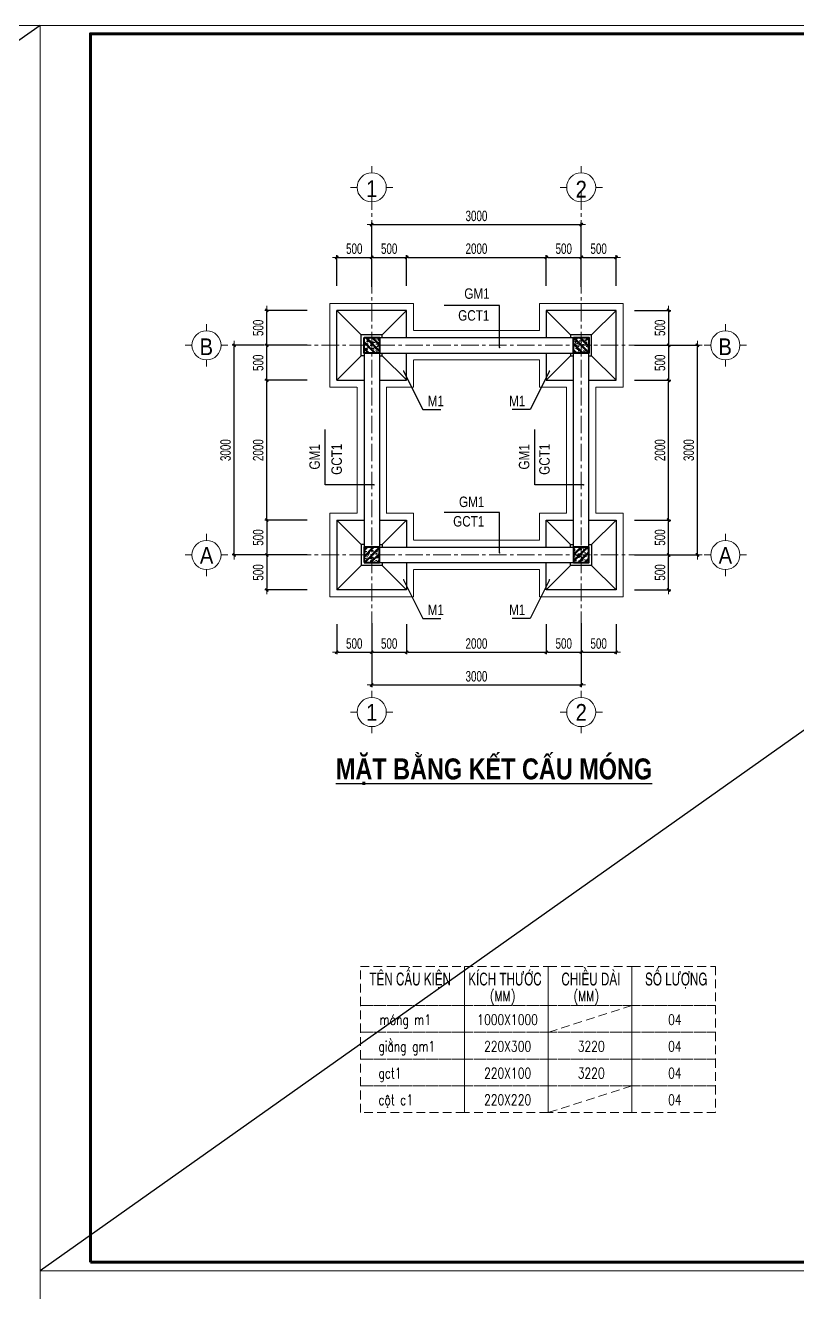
# Model space of a CAD drawing. Header units: millimetres. Extents: x 19378 to 572383, y -1120116 to -527168.
# Drawn here: x 150124 to 161184, y -566482 to -548347 of the extents above; entities that cross this region are included whole.
import ezdxf
from ezdxf.enums import TextEntityAlignment as Align

# ---------------------------------------------------------------- set-up
doc = ezdxf.new("R2010")
doc.units = ezdxf.units.MM
doc.header["$MEASUREMENT"] = 0
doc.header["$PDMODE"] = 32
for name, pattern in [('CENTERX2', [4, 2.5, -0.5, 0.5, -0.5]), ('DASHDOT', [1, 0.5, -0.25, 0, -0.25]), ('HIDDEN', [0.375, 0.25, -0.125])]:
    doc.linetypes.add(name, pattern=pattern)
doc.layers.get('Defpoints').update_dxf_attribs({"color": 1})
doc.layers.add('KCS_Plotter', color=11, linetype='Continuous', plot=False)
doc.layers.add('Khungten_LCDI', color=7, linetype='Continuous')
for name, color, linetype, lineweight in [('LC Dim', 8, 'Continuous', 18), ('LC Hatch', 252, 'Continuous', 9), ('LC ISO', 153, 'Continuous', 13), ('LC MANH DUT', 35, 'HIDDEN', 5), ('LC Net dam2', 6, 'Continuous', 40), ('LC Net manh', 236, 'Continuous', 5), ('LC Net thay', 7, 'Continuous', 25), ('LC Net truc', 8, 'DASHDOT', 13), ('LC Text1', 3, 'Continuous', 20), ('LC Text2', 7, 'Continuous', 25)]:
    doc.layers.add(name, color=color, linetype=linetype, lineweight=lineweight)
doc.styles.add('HOATBIF', font='hoatbif.shx', dxfattribs={"width": 0.7})
doc.styles.add('Khungten', font='VHAVAN.TTF', dxfattribs={"width": 0.9, "height": 5000})
doc.styles.add('LC 1', font='VHAVANB.TTF')
doc.styles.add('LC 2', font='VHARIALN.TTF', dxfattribs={"width": 0.7})
doc.styles.add('LC 3', font='vnsimli.shx', dxfattribs={"width": 0.75})
doc.styles.add('LC3', font='VHARIALB.TTF', dxfattribs={"width": 0.8})
doc.styles.add('T2', font='VHARIAL.TTF', dxfattribs={"width": 0.8})
doc.styles.add('Title', font='VHBLACK.TTF', dxfattribs={"width": 0.8})
doc.dimstyles.new('1-100(1-50)', dxfattribs={"dimscale": 50, "dimtxt": 2.5, "dimasz": 0.35, "dimexe": 0.5, "dimexo": 0, "dimgap": 0.8, "dimtad": 1, "dimdec": 0, "dimzin": 0, "dimdsep": 46, "dimtxsty": 'HOATBIF', "dimblk1": 'DOT', "dimblk2": 'DOT', "dimsah": 1, "dimcen": -1, "dimdle": 1, "dimclrd": 256, "dimclre": 256, "dimclrt": 4, "dimadec": 3, "dimazin": 2, "dimtfac": 0.333333, "dimtdec": 0, "dimtix": 1, "dimtmove": 2, "dimatfit": 3, "dimldrblk": 'DOT', "dimfxl": 1, "dimtvp": 0.833333, "dimtolj": 1, "dimtzin": 0, "dimarcsym": 0})

# ---------------------------------------------------------------- blocks, each defined once
blk = doc.blocks.new('Nha o can bo nhan vien Trung doan')
at = {"layer": 'Defpoints', "lineweight": 0}
blk.add_lwpolyline([(-1200, -14850), (-1200, 14850), (40800, 14850), (40800, -14850)], close=True, dxfattribs=at)
at = {"layer": 'Khungten_LCDI', "color": 5, "lineweight": 60}
blk.add_lwpolyline([(0, -14650), (0, 14650), (40600, 14650), (40600, -14650)], close=True, dxfattribs=at)
at = {"color": 7, "style": 'Khungten', "width": 0.8}
for tag, p in [('REVISION', (39498.8, -10746.3)), ('NGAYHT', (39575.6, -11636.3))]:
    blk.add_attdef(tag, text='', height=200, dxfattribs=at).set_placement(p, align=Align.CENTER)
at = {"layer": 'LC Text1', "style": 'Title', "width": 1.485915}
for tag, p, p2 in [('TENBANVE1', (36912.7, -8885.8), (40339.1, -8885.8)), ('TENBANVE2', (36912.7, -9562.5), (40339.1, -9562.5))]:
    blk.add_attdef(tag, text='', height=250, dxfattribs=at).set_placement(p, p2, align=Align.FIT)
at = {"layer": 'LC Text1', "style": 'Title', "width": 0.7}
blk.add_attdef('SOBANVE', text='', height=250, dxfattribs=at).set_placement((39562, -13896.2), align=Align.CENTER)
blk = doc.blocks.new('TIEUDE1')
at = {"layer": 'LC Text2', "color": 7, "style": 'LC 1'}
blk.add_attdef('TIªU§Ò', text='', height=5, dxfattribs=at).set_placement((0, 0), align=Align.BOTTOM_CENTER)
blk.add_attdef('TL', text='', height=3, dxfattribs=at).set_placement((0, -2), align=Align.TOP_CENTER)
blk = doc.blocks.new('DOT')
at = {"layer": 'LC Dim'}
blk.add_line((-3, 0), (3, 0), dxfattribs=at)
at = {"layer": 'LC Dim', "color": 4}
blk.add_line((-1, -1), (1, 1), dxfattribs=at)
blk.add_lwpolyline([(0.5, 1), (-1, -0.5), (-0.5, -1), (1, 0.5)], close=True, dxfattribs=at)
blk = doc.blocks.new('*D18')
at = {"layer": 'Defpoints', "color": 0, "ltscale": 500, "transparency": 16777216}
for p in [(155084, -556902), (158084, -556902), (158084, -557786)]:
    blk.add_point(p, dxfattribs=at)
at = {"layer": 'LC Dim', "lineweight": -2, "ltscale": 500, "transparency": 16777216}
for p, q in [((155084, -556902), (155084, -557816)), ((158084, -556902), (158084, -557816)), ((155105, -557786), (158063, -557786))]:
    blk.add_line(p, q, dxfattribs=at)
at = {"layer": 'LC Dim', "lineweight": -2, "ltscale": 500, "transparency": 16777216, "xscale": 21, "yscale": 21, "zscale": 21, "rotation": 180}
blk.add_blockref('DOT', (155084, -557786), dxfattribs=at)
at = {"layer": 'LC Dim', "lineweight": -2, "ltscale": 500, "transparency": 16777216, "xscale": 21, "yscale": 21, "zscale": 21}
blk.add_blockref('DOT', (158084, -557786), dxfattribs=at)
at = {"layer": 'LC Dim', "color": 4, "ltscale": 500, "transparency": 16777216, "insert": (156584, -557663), "char_height": 150, "attachment_point": 5, "style": 'HOATBIF'}
blk.add_mtext('\\A1;3000', dxfattribs=at)
blk = doc.blocks.new('_Dot')
at = {"color": 0, "linetype": 'ByBlock', "lineweight": -2}
blk.add_line((-0.5, 0), (-1, 0), dxfattribs=at)
at = {"color": 0, "linetype": 'ByBlock', "const_width": 0.5}
blk.add_lwpolyline([(-0.25, 0, 1), (0.25, 0, 1)], format="xyb", close=True, dxfattribs=at)
blk = doc.blocks.new('*D22')
at = {"layer": 'Defpoints', "color": 0, "ltscale": 500, "transparency": 16777216}
for p in [(154584, -556918), (155084, -556918), (155084, -557317)]:
    blk.add_point(p, dxfattribs=at)
at = {"layer": 'LC Dim', "lineweight": -2, "ltscale": 500, "transparency": 16777216}
for p, q in [((154584, -556918), (154584, -557347)), ((155084, -556918), (155084, -557347)), ((154605, -557317), (155063, -557317))]:
    blk.add_line(p, q, dxfattribs=at)
at = {"layer": 'LC Dim', "lineweight": -2, "ltscale": 500, "transparency": 16777216, "xscale": 21, "yscale": 21, "zscale": 21, "rotation": 180}
blk.add_blockref('DOT', (154584, -557317), dxfattribs=at)
at = {"layer": 'LC Dim', "lineweight": -2, "ltscale": 500, "transparency": 16777216, "xscale": 21, "yscale": 21, "zscale": 21}
blk.add_blockref('DOT', (155084, -557317), dxfattribs=at)
at = {"layer": 'LC Dim', "color": 4, "ltscale": 500, "transparency": 16777216, "insert": (154834, -557194), "char_height": 150, "attachment_point": 5, "style": 'HOATBIF'}
blk.add_mtext('\\A1;500', dxfattribs=at)
blk = doc.blocks.new('*D23')
at = {"layer": 'Defpoints', "color": 0, "ltscale": 500, "transparency": 16777216}
for p in [(155084, -556918), (155584, -556918), (155584, -557317)]:
    blk.add_point(p, dxfattribs=at)
at = {"layer": 'LC Dim', "lineweight": -2, "ltscale": 500, "transparency": 16777216}
for p, q in [((155084, -556918), (155084, -557347)), ((155584, -556918), (155584, -557347)), ((155105, -557317), (155563, -557317))]:
    blk.add_line(p, q, dxfattribs=at)
at = {"layer": 'LC Dim', "lineweight": -2, "ltscale": 500, "transparency": 16777216, "xscale": 21, "yscale": 21, "zscale": 21, "rotation": 180}
blk.add_blockref('DOT', (155084, -557317), dxfattribs=at)
at = {"layer": 'LC Dim', "lineweight": -2, "ltscale": 500, "transparency": 16777216, "xscale": 21, "yscale": 21, "zscale": 21}
blk.add_blockref('DOT', (155584, -557317), dxfattribs=at)
at = {"layer": 'LC Dim', "color": 4, "ltscale": 500, "transparency": 16777216, "insert": (155334, -557194), "char_height": 150, "attachment_point": 5, "style": 'HOATBIF'}
blk.add_mtext('\\A1;500', dxfattribs=at)
blk = doc.blocks.new('TTRUC')
at = {"layer": 'LC ISO'}
for p, q in [((0, 6.95), (0, 10.13)), ((-6.95, 0), (-10.13, 0)), ((6.95, 0), (10.13, 0)), ((0, -6.95), (0, -10.13))]:
    blk.add_line(p, q, dxfattribs=at)
at = {"layer": 'LC Net manh'}
blk.add_circle((0, 0), 6.95, dxfattribs=at)
blk = doc.blocks.new('*D19')
at = {"layer": 'Defpoints', "color": 0, "ltscale": 500, "transparency": 16777216}
for p in [(157584, -556918), (158084, -556918), (158084, -557317)]:
    blk.add_point(p, dxfattribs=at)
at = {"layer": 'LC Dim', "lineweight": -2, "ltscale": 500, "transparency": 16777216}
for p, q in [((157584, -556918), (157584, -557347)), ((158084, -556918), (158084, -557347)), ((157605, -557317), (158063, -557317))]:
    blk.add_line(p, q, dxfattribs=at)
at = {"layer": 'LC Dim', "lineweight": -2, "ltscale": 500, "transparency": 16777216, "xscale": 21, "yscale": 21, "zscale": 21, "rotation": 180}
blk.add_blockref('DOT', (157584, -557317), dxfattribs=at)
at = {"layer": 'LC Dim', "lineweight": -2, "ltscale": 500, "transparency": 16777216, "xscale": 21, "yscale": 21, "zscale": 21}
blk.add_blockref('DOT', (158084, -557317), dxfattribs=at)
at = {"layer": 'LC Dim', "color": 4, "ltscale": 500, "transparency": 16777216, "insert": (157834, -557194), "char_height": 150, "attachment_point": 5, "style": 'HOATBIF'}
blk.add_mtext('\\A1;500', dxfattribs=at)
blk = doc.blocks.new('*D20')
at = {"layer": 'Defpoints', "color": 0, "ltscale": 500, "transparency": 16777216}
for p in [(158084, -556918), (158584, -556918), (158584, -557317)]:
    blk.add_point(p, dxfattribs=at)
at = {"layer": 'LC Dim', "lineweight": -2, "ltscale": 500, "transparency": 16777216}
for p, q in [((158084, -556918), (158084, -557347)), ((158584, -556918), (158584, -557347)), ((158105, -557317), (158563, -557317))]:
    blk.add_line(p, q, dxfattribs=at)
at = {"layer": 'LC Dim', "lineweight": -2, "ltscale": 500, "transparency": 16777216, "xscale": 21, "yscale": 21, "zscale": 21, "rotation": 180}
blk.add_blockref('DOT', (158084, -557317), dxfattribs=at)
at = {"layer": 'LC Dim', "lineweight": -2, "ltscale": 500, "transparency": 16777216, "xscale": 21, "yscale": 21, "zscale": 21}
blk.add_blockref('DOT', (158584, -557317), dxfattribs=at)
at = {"layer": 'LC Dim', "color": 4, "ltscale": 500, "transparency": 16777216, "insert": (158334, -557194), "char_height": 150, "attachment_point": 5, "style": 'HOATBIF'}
blk.add_mtext('\\A1;500', dxfattribs=at)
blk = doc.blocks.new('*D21')
at = {"layer": 'Defpoints', "color": 0, "ltscale": 500, "transparency": 16777216}
for p in [(155584, -556918), (157584, -556939), (157584, -557317)]:
    blk.add_point(p, dxfattribs=at)
at = {"layer": 'LC Dim', "lineweight": -2, "ltscale": 500, "transparency": 16777216}
for p, q in [((155584, -556918), (155584, -557347)), ((157584, -556939), (157584, -557347)), ((155605, -557317), (157563, -557317))]:
    blk.add_line(p, q, dxfattribs=at)
at = {"layer": 'LC Dim', "lineweight": -2, "ltscale": 500, "transparency": 16777216, "xscale": 21, "yscale": 21, "zscale": 21, "rotation": 180}
blk.add_blockref('DOT', (155584, -557317), dxfattribs=at)
at = {"layer": 'LC Dim', "lineweight": -2, "ltscale": 500, "transparency": 16777216, "xscale": 21, "yscale": 21, "zscale": 21}
blk.add_blockref('DOT', (157584, -557317), dxfattribs=at)
at = {"layer": 'LC Dim', "color": 4, "ltscale": 500, "transparency": 16777216, "insert": (156584, -557194), "char_height": 150, "attachment_point": 5, "style": 'HOATBIF'}
blk.add_mtext('\\A1;2000', dxfattribs=at)
blk = doc.blocks.new('*D33')
at = {"layer": 'Defpoints', "color": 0, "ltscale": 500, "transparency": 16777216}
for p in [(158084, -551198), (155084, -552091), (158084, -552091)]:
    blk.add_point(p, dxfattribs=at)
at = {"layer": 'LC Dim', "lineweight": -2, "ltscale": 500, "transparency": 16777216}
for p, q in [((155084, -552091), (155084, -551168)), ((155105, -551198), (158063, -551198)), ((158084, -552091), (158084, -551168))]:
    blk.add_line(p, q, dxfattribs=at)
at = {"layer": 'LC Dim', "lineweight": -2, "ltscale": 500, "transparency": 16777216, "xscale": 21, "yscale": 21, "zscale": 21, "rotation": 180}
blk.add_blockref('DOT', (155084, -551198), dxfattribs=at)
at = {"layer": 'LC Dim', "lineweight": -2, "ltscale": 500, "transparency": 16777216, "xscale": 21, "yscale": 21, "zscale": 21}
blk.add_blockref('DOT', (158084, -551198), dxfattribs=at)
at = {"layer": 'LC Dim', "color": 4, "ltscale": 500, "transparency": 16777216, "insert": (156584, -551075), "char_height": 150, "attachment_point": 5, "style": 'HOATBIF'}
blk.add_mtext('\\A1;3000', dxfattribs=at)
blk = doc.blocks.new('*D27')
at = {"layer": 'Defpoints', "color": 0, "ltscale": 500, "transparency": 16777216}
for p in [(155084, -551667), (154584, -552074), (155084, -552074)]:
    blk.add_point(p, dxfattribs=at)
at = {"layer": 'LC Dim', "lineweight": -2, "ltscale": 500, "transparency": 16777216}
for p, q in [((154584, -552074), (154584, -551637)), ((155084, -552074), (155084, -551637)), ((154605, -551667), (155063, -551667))]:
    blk.add_line(p, q, dxfattribs=at)
at = {"layer": 'LC Dim', "lineweight": -2, "ltscale": 500, "transparency": 16777216, "xscale": 21, "yscale": 21, "zscale": 21, "rotation": 180}
blk.add_blockref('DOT', (154584, -551667), dxfattribs=at)
at = {"layer": 'LC Dim', "lineweight": -2, "ltscale": 500, "transparency": 16777216, "xscale": 21, "yscale": 21, "zscale": 21}
blk.add_blockref('DOT', (155084, -551667), dxfattribs=at)
at = {"layer": 'LC Dim', "color": 4, "ltscale": 500, "transparency": 16777216, "insert": (154834, -551544), "char_height": 150, "attachment_point": 5, "style": 'HOATBIF'}
blk.add_mtext('\\A1;500', dxfattribs=at)
blk = doc.blocks.new('*D28')
at = {"layer": 'Defpoints', "color": 0, "ltscale": 500, "transparency": 16777216}
for p in [(155584, -551667), (155084, -552074), (155584, -552074)]:
    blk.add_point(p, dxfattribs=at)
at = {"layer": 'LC Dim', "lineweight": -2, "ltscale": 500, "transparency": 16777216}
for p, q in [((155084, -552074), (155084, -551637)), ((155584, -552074), (155584, -551637)), ((155105, -551667), (155563, -551667))]:
    blk.add_line(p, q, dxfattribs=at)
at = {"layer": 'LC Dim', "lineweight": -2, "ltscale": 500, "transparency": 16777216, "xscale": 21, "yscale": 21, "zscale": 21, "rotation": 180}
blk.add_blockref('DOT', (155084, -551667), dxfattribs=at)
at = {"layer": 'LC Dim', "lineweight": -2, "ltscale": 500, "transparency": 16777216, "xscale": 21, "yscale": 21, "zscale": 21}
blk.add_blockref('DOT', (155584, -551667), dxfattribs=at)
at = {"layer": 'LC Dim', "color": 4, "ltscale": 500, "transparency": 16777216, "insert": (155334, -551544), "char_height": 150, "attachment_point": 5, "style": 'HOATBIF'}
blk.add_mtext('\\A1;500', dxfattribs=at)
blk = doc.blocks.new('*D29')
at = {"layer": 'Defpoints', "color": 0, "ltscale": 500, "transparency": 16777216}
for p in [(158845, -552426), (158845, -552926), (159336, -552926)]:
    blk.add_point(p, dxfattribs=at)
at = {"layer": 'LC Dim', "lineweight": -2, "ltscale": 500, "transparency": 16777216}
for p, q in [((158845, -552426), (159366, -552426)), ((159336, -552447), (159336, -552905)), ((158845, -552926), (159366, -552926))]:
    blk.add_line(p, q, dxfattribs=at)
at = {"layer": 'LC Dim', "lineweight": -2, "ltscale": 500, "transparency": 16777216, "xscale": 21, "yscale": 21, "zscale": 21}
for p, rotation in [((159336, -552426), 90), ((159336, -552926), 270)]:
    blk.add_blockref('DOT', p, dxfattribs=dict(at, rotation=rotation))
at = {"layer": 'LC Dim', "color": 4, "ltscale": 500, "transparency": 16777216, "insert": (159213, -552676), "char_height": 150, "attachment_point": 5, "rotation": 90, "style": 'HOATBIF'}
blk.add_mtext('\\A1;500', dxfattribs=at)
blk = doc.blocks.new('*D30')
at = {"layer": 'Defpoints', "color": 0, "ltscale": 500, "transparency": 16777216}
for p in [(158845, -552926), (158845, -553426), (159336, -553426)]:
    blk.add_point(p, dxfattribs=at)
at = {"layer": 'LC Dim', "lineweight": -2, "ltscale": 500, "transparency": 16777216}
for p, q in [((158845, -552926), (159366, -552926)), ((159336, -552947), (159336, -553405)), ((158845, -553426), (159366, -553426))]:
    blk.add_line(p, q, dxfattribs=at)
at = {"layer": 'LC Dim', "lineweight": -2, "ltscale": 500, "transparency": 16777216, "xscale": 21, "yscale": 21, "zscale": 21}
for p, rotation in [((159336, -552926), 90), ((159336, -553426), 270)]:
    blk.add_blockref('DOT', p, dxfattribs=dict(at, rotation=rotation))
at = {"layer": 'LC Dim', "color": 4, "ltscale": 500, "transparency": 16777216, "insert": (159213, -553176), "char_height": 150, "attachment_point": 5, "rotation": 90, "style": 'HOATBIF'}
blk.add_mtext('\\A1;500', dxfattribs=at)
blk = doc.blocks.new('*D31')
at = {"layer": 'Defpoints', "color": 0, "ltscale": 500, "transparency": 16777216}
for p in [(153582, -552926), (154160, -552926), (154160, -553426)]:
    blk.add_point(p, dxfattribs=at)
at = {"layer": 'LC Dim', "lineweight": -2, "ltscale": 500, "transparency": 16777216}
for p, q in [((154160, -552926), (153552, -552926)), ((153582, -553405), (153582, -552947)), ((154160, -553426), (153552, -553426))]:
    blk.add_line(p, q, dxfattribs=at)
at = {"layer": 'LC Dim', "lineweight": -2, "ltscale": 500, "transparency": 16777216, "xscale": 21, "yscale": 21, "zscale": 21}
for p, rotation in [((153582, -552926), 90), ((153582, -553426), 270)]:
    blk.add_blockref('DOT', p, dxfattribs=dict(at, rotation=rotation))
at = {"layer": 'LC Dim', "color": 4, "ltscale": 500, "transparency": 16777216, "insert": (153459, -553176), "char_height": 150, "attachment_point": 5, "rotation": 90, "style": 'HOATBIF'}
blk.add_mtext('\\A1;500', dxfattribs=at)
blk = doc.blocks.new('*D32')
at = {"layer": 'Defpoints', "color": 0, "ltscale": 500, "transparency": 16777216}
for p in [(153582, -552426), (154160, -552426), (154160, -552926)]:
    blk.add_point(p, dxfattribs=at)
at = {"layer": 'LC Dim', "lineweight": -2, "ltscale": 500, "transparency": 16777216}
for p, q in [((154160, -552426), (153552, -552426)), ((153582, -552905), (153582, -552447)), ((154160, -552926), (153552, -552926))]:
    blk.add_line(p, q, dxfattribs=at)
at = {"layer": 'LC Dim', "lineweight": -2, "ltscale": 500, "transparency": 16777216, "xscale": 21, "yscale": 21, "zscale": 21}
for p, rotation in [((153582, -552426), 90), ((153582, -552926), 270)]:
    blk.add_blockref('DOT', p, dxfattribs=dict(at, rotation=rotation))
at = {"layer": 'LC Dim', "color": 4, "ltscale": 500, "transparency": 16777216, "insert": (153459, -552676), "char_height": 150, "attachment_point": 5, "rotation": 90, "style": 'HOATBIF'}
blk.add_mtext('\\A1;500', dxfattribs=at)
blk = doc.blocks.new('A$C244B5B27')
at = {"layer": 'LC Hatch'}
h = blk.add_hatch(dxfattribs=at)
h.set_pattern_fill('CHAU-01', color=256, scale=15, pattern_type=2)
h.set_pattern_definition([(50, (-1043319.22, 434015.82), (107.5890274, -9.41282), [11.25, -123.75]), (355, (-1043319.22, 434015.82), (-20.8127, 112.82882), [9, -99]), (100.4514, (-1043310.25, 434015.04), (86.776407, 103.415931), [9.561029, -105.171317]), (46.1842, (-1043319.22, 434045.82), (160.086157, -24.827852), [16.875, -185.625]), (96.6356, (-1043305.88, 434043.75), (140.199406, 146.11768), [14.341543, -157.75695]), (351.1842, (-1043319.22, 434045.82), (140.199292, 146.11779), [13.5, -148.5]), (21, (-1043304.22, 434038.32), (89.536058, -60.3928336), [11.25, -123.75]), (326, (-1043304.22, 434038.32), (36.4973, 108.772507), [9, -99]), (71.4514, (-1043296.76, 434033.29), (126.033394, 48.3795745), [9.561029, -105.171317]), (37.5, (-1043319.22, 434015.823), (1.8239783, 49.9340781), [0, -97.8, 0, -100.5, 0, -99.375]), (7.5, (-1043319.22, 434015.82), (39.4604306, 59.1617568), [0, -57.3, 0, -95.55, 0, -37.875]), (327.5, (-1043352.67, 434015.823), (80.0733654, -3.3832308), [0, -37.5, 0, -117, 0, -155.25]), (317.5, (-1043367.67, 434015.82), (87.4779254, 15.0157473), [0, -48.75, 0, -77.7, 0, -110.25]), (45, (-1043319.22, 434015.82), (-45.0780573, 45.0780573), []), (45, (-1043319.22, 434034.2), (-45.0780573, 45.0780573), [])])
h.paths.add_polyline_path([(110, 110), (-110, 110), (-110, -110), (110, -110)])
at = {"layer": 'LC Net dam2'}
blk.add_lwpolyline([(-110, -110), (110, -110), (110, 110), (-110, 110)], close=True, dxfattribs=at)
blk = doc.blocks.new('*D24')
at = {"layer": 'Defpoints', "color": 0, "ltscale": 500, "transparency": 16777216}
for p in [(158084, -551667), (157584, -552074), (158084, -552074)]:
    blk.add_point(p, dxfattribs=at)
at = {"layer": 'LC Dim', "lineweight": -2, "ltscale": 500, "transparency": 16777216}
for p, q in [((157584, -552074), (157584, -551637)), ((158084, -552074), (158084, -551637)), ((157605, -551667), (158063, -551667))]:
    blk.add_line(p, q, dxfattribs=at)
at = {"layer": 'LC Dim', "lineweight": -2, "ltscale": 500, "transparency": 16777216, "xscale": 21, "yscale": 21, "zscale": 21, "rotation": 180}
blk.add_blockref('DOT', (157584, -551667), dxfattribs=at)
at = {"layer": 'LC Dim', "lineweight": -2, "ltscale": 500, "transparency": 16777216, "xscale": 21, "yscale": 21, "zscale": 21}
blk.add_blockref('DOT', (158084, -551667), dxfattribs=at)
at = {"layer": 'LC Dim', "color": 4, "ltscale": 500, "transparency": 16777216, "insert": (157834, -551544), "char_height": 150, "attachment_point": 5, "style": 'HOATBIF'}
blk.add_mtext('\\A1;500', dxfattribs=at)
blk = doc.blocks.new('*D25')
at = {"layer": 'Defpoints', "color": 0, "ltscale": 500, "transparency": 16777216}
for p in [(158584, -551667), (158084, -552074), (158584, -552074)]:
    blk.add_point(p, dxfattribs=at)
at = {"layer": 'LC Dim', "lineweight": -2, "ltscale": 500, "transparency": 16777216}
for p, q in [((158084, -552074), (158084, -551637)), ((158584, -552074), (158584, -551637)), ((158105, -551667), (158563, -551667))]:
    blk.add_line(p, q, dxfattribs=at)
at = {"layer": 'LC Dim', "lineweight": -2, "ltscale": 500, "transparency": 16777216, "xscale": 21, "yscale": 21, "zscale": 21, "rotation": 180}
blk.add_blockref('DOT', (158084, -551667), dxfattribs=at)
at = {"layer": 'LC Dim', "lineweight": -2, "ltscale": 500, "transparency": 16777216, "xscale": 21, "yscale": 21, "zscale": 21}
blk.add_blockref('DOT', (158584, -551667), dxfattribs=at)
at = {"layer": 'LC Dim', "color": 4, "ltscale": 500, "transparency": 16777216, "insert": (158334, -551544), "char_height": 150, "attachment_point": 5, "style": 'HOATBIF'}
blk.add_mtext('\\A1;500', dxfattribs=at)
blk = doc.blocks.new('*D26')
at = {"layer": 'Defpoints', "color": 0, "ltscale": 500, "transparency": 16777216}
for p in [(157584, -551667), (157584, -551941), (155584, -552074)]:
    blk.add_point(p, dxfattribs=at)
at = {"layer": 'LC Dim', "lineweight": -2, "ltscale": 500, "transparency": 16777216}
for p, q in [((155584, -552074), (155584, -551637)), ((157584, -551941), (157584, -551637)), ((155605, -551667), (157563, -551667))]:
    blk.add_line(p, q, dxfattribs=at)
at = {"layer": 'LC Dim', "lineweight": -2, "ltscale": 500, "transparency": 16777216, "xscale": 21, "yscale": 21, "zscale": 21, "rotation": 180}
blk.add_blockref('DOT', (155584, -551667), dxfattribs=at)
at = {"layer": 'LC Dim', "lineweight": -2, "ltscale": 500, "transparency": 16777216, "xscale": 21, "yscale": 21, "zscale": 21}
blk.add_blockref('DOT', (157584, -551667), dxfattribs=at)
at = {"layer": 'LC Dim', "color": 4, "ltscale": 500, "transparency": 16777216, "insert": (156584, -551544), "char_height": 150, "attachment_point": 5, "style": 'HOATBIF'}
blk.add_mtext('\\A1;2000', dxfattribs=at)
blk = doc.blocks.new('*D34')
at = {"layer": 'Defpoints', "color": 0, "ltscale": 500, "transparency": 16777216}
for p in [(158845, -555926), (159336, -555926), (158845, -556426)]:
    blk.add_point(p, dxfattribs=at)
at = {"layer": 'LC Dim', "lineweight": -2, "ltscale": 500, "transparency": 16777216}
for p, q in [((158845, -555926), (159366, -555926)), ((159336, -556405), (159336, -555947)), ((158845, -556426), (159366, -556426))]:
    blk.add_line(p, q, dxfattribs=at)
at = {"layer": 'LC Dim', "lineweight": -2, "ltscale": 500, "transparency": 16777216, "xscale": 21, "yscale": 21, "zscale": 21}
for p, rotation in [((159336, -555926), 90), ((159336, -556426), 270)]:
    blk.add_blockref('DOT', p, dxfattribs=dict(at, rotation=rotation))
at = {"layer": 'LC Dim', "color": 4, "ltscale": 500, "transparency": 16777216, "insert": (159213, -556176), "char_height": 150, "attachment_point": 5, "rotation": 90, "style": 'HOATBIF'}
blk.add_mtext('\\A1;500', dxfattribs=at)
blk = doc.blocks.new('*D35')
at = {"layer": 'Defpoints', "color": 0, "ltscale": 500, "transparency": 16777216}
for p in [(158845, -555426), (159336, -555426), (158845, -555926)]:
    blk.add_point(p, dxfattribs=at)
at = {"layer": 'LC Dim', "lineweight": -2, "ltscale": 500, "transparency": 16777216}
for p, q in [((158845, -555426), (159366, -555426)), ((159336, -555905), (159336, -555447)), ((158845, -555926), (159366, -555926))]:
    blk.add_line(p, q, dxfattribs=at)
at = {"layer": 'LC Dim', "lineweight": -2, "ltscale": 500, "transparency": 16777216, "xscale": 21, "yscale": 21, "zscale": 21}
for p, rotation in [((159336, -555426), 90), ((159336, -555926), 270)]:
    blk.add_blockref('DOT', p, dxfattribs=dict(at, rotation=rotation))
at = {"layer": 'LC Dim', "color": 4, "ltscale": 500, "transparency": 16777216, "insert": (159213, -555676), "char_height": 150, "attachment_point": 5, "rotation": 90, "style": 'HOATBIF'}
blk.add_mtext('\\A1;500', dxfattribs=at)
blk = doc.blocks.new('*D36')
at = {"layer": 'Defpoints', "color": 0, "ltscale": 500, "transparency": 16777216}
for p in [(154160, -555426), (153582, -555926), (154160, -555926)]:
    blk.add_point(p, dxfattribs=at)
at = {"layer": 'LC Dim', "lineweight": -2, "ltscale": 500, "transparency": 16777216}
for p, q in [((154160, -555426), (153552, -555426)), ((153582, -555447), (153582, -555905)), ((154160, -555926), (153552, -555926))]:
    blk.add_line(p, q, dxfattribs=at)
at = {"layer": 'LC Dim', "lineweight": -2, "ltscale": 500, "transparency": 16777216, "xscale": 21, "yscale": 21, "zscale": 21}
for p, rotation in [((153582, -555426), 90), ((153582, -555926), 270)]:
    blk.add_blockref('DOT', p, dxfattribs=dict(at, rotation=rotation))
at = {"layer": 'LC Dim', "color": 4, "ltscale": 500, "transparency": 16777216, "insert": (153459, -555676), "char_height": 150, "attachment_point": 5, "rotation": 90, "style": 'HOATBIF'}
blk.add_mtext('\\A1;500', dxfattribs=at)
blk = doc.blocks.new('*D37')
at = {"layer": 'Defpoints', "color": 0, "ltscale": 500, "transparency": 16777216}
for p in [(154160, -555926), (153582, -556426), (154160, -556426)]:
    blk.add_point(p, dxfattribs=at)
at = {"layer": 'LC Dim', "lineweight": -2, "ltscale": 500, "transparency": 16777216}
for p, q in [((154160, -555926), (153552, -555926)), ((153582, -555947), (153582, -556405)), ((154160, -556426), (153552, -556426))]:
    blk.add_line(p, q, dxfattribs=at)
at = {"layer": 'LC Dim', "lineweight": -2, "ltscale": 500, "transparency": 16777216, "xscale": 21, "yscale": 21, "zscale": 21}
for p, rotation in [((153582, -555926), 90), ((153582, -556426), 270)]:
    blk.add_blockref('DOT', p, dxfattribs=dict(at, rotation=rotation))
at = {"layer": 'LC Dim', "color": 4, "ltscale": 500, "transparency": 16777216, "insert": (153459, -556176), "char_height": 150, "attachment_point": 5, "rotation": 90, "style": 'HOATBIF'}
blk.add_mtext('\\A1;500', dxfattribs=at)
blk = doc.blocks.new('*D38')
at = {"layer": 'Defpoints', "color": 0, "ltscale": 500, "transparency": 16777216}
for p in [(153114, -552926), (153545, -552926), (154037, -555926)]:
    blk.add_point(p, dxfattribs=at)
at = {"layer": 'LC Dim', "lineweight": -2, "ltscale": 500, "transparency": 16777216}
for p, q in [((153545, -552926), (153084, -552926)), ((153114, -555905), (153114, -552947)), ((154037, -555926), (153084, -555926))]:
    blk.add_line(p, q, dxfattribs=at)
at = {"layer": 'LC Dim', "lineweight": -2, "ltscale": 500, "transparency": 16777216, "xscale": 21, "yscale": 21, "zscale": 21}
for p, rotation in [((153114, -552926), 90), ((153114, -555926), 270)]:
    blk.add_blockref('DOT', p, dxfattribs=dict(at, rotation=rotation))
at = {"layer": 'LC Dim', "color": 4, "ltscale": 500, "transparency": 16777216, "insert": (152991, -554426), "char_height": 150, "attachment_point": 5, "rotation": 90, "style": 'HOATBIF'}
blk.add_mtext('\\A1;3000', dxfattribs=at)
blk = doc.blocks.new('*D39')
at = {"layer": 'Defpoints', "color": 0, "ltscale": 500, "transparency": 16777216}
for p in [(153582, -553426), (154160, -553426), (154160, -555426)]:
    blk.add_point(p, dxfattribs=at)
at = {"layer": 'LC Dim', "lineweight": -2, "ltscale": 500, "transparency": 16777216}
for p, q in [((154160, -553426), (153552, -553426)), ((153582, -555405), (153582, -553447)), ((154160, -555426), (153552, -555426))]:
    blk.add_line(p, q, dxfattribs=at)
at = {"layer": 'LC Dim', "lineweight": -2, "ltscale": 500, "transparency": 16777216, "xscale": 21, "yscale": 21, "zscale": 21}
for p, rotation in [((153582, -553426), 90), ((153582, -555426), 270)]:
    blk.add_blockref('DOT', p, dxfattribs=dict(at, rotation=rotation))
at = {"layer": 'LC Dim', "color": 4, "ltscale": 500, "transparency": 16777216, "insert": (153459, -554426), "char_height": 150, "attachment_point": 5, "rotation": 90, "style": 'HOATBIF'}
blk.add_mtext('\\A1;2000', dxfattribs=at)
blk = doc.blocks.new('*D40')
at = {"layer": 'Defpoints', "color": 0, "ltscale": 500, "transparency": 16777216}
for p in [(159186, -552926), (159748, -552926), (158955, -555926)]:
    blk.add_point(p, dxfattribs=at)
at = {"layer": 'LC Dim', "lineweight": -2, "ltscale": 500, "transparency": 16777216}
for p, q in [((159186, -552926), (159778, -552926)), ((159748, -555905), (159748, -552947)), ((158955, -555926), (159778, -555926))]:
    blk.add_line(p, q, dxfattribs=at)
at = {"layer": 'LC Dim', "lineweight": -2, "ltscale": 500, "transparency": 16777216, "xscale": 21, "yscale": 21, "zscale": 21}
for p, rotation in [((159748, -552926), 90), ((159748, -555926), 270)]:
    blk.add_blockref('DOT', p, dxfattribs=dict(at, rotation=rotation))
at = {"layer": 'LC Dim', "color": 4, "ltscale": 500, "transparency": 16777216, "insert": (159625, -554426), "char_height": 150, "attachment_point": 5, "rotation": 90, "style": 'HOATBIF'}
blk.add_mtext('\\A1;3000', dxfattribs=at)
blk = doc.blocks.new('*D41')
at = {"layer": 'Defpoints', "color": 0, "ltscale": 500, "transparency": 16777216}
for p in [(158875, -553426), (159336, -553426), (158845, -555426)]:
    blk.add_point(p, dxfattribs=at)
at = {"layer": 'LC Dim', "lineweight": -2, "ltscale": 500, "transparency": 16777216}
for p, q in [((158875, -553426), (159366, -553426)), ((159336, -555405), (159336, -553447)), ((158845, -555426), (159366, -555426))]:
    blk.add_line(p, q, dxfattribs=at)
at = {"layer": 'LC Dim', "lineweight": -2, "ltscale": 500, "transparency": 16777216, "xscale": 21, "yscale": 21, "zscale": 21}
for p, rotation in [((159336, -553426), 90), ((159336, -555426), 270)]:
    blk.add_blockref('DOT', p, dxfattribs=dict(at, rotation=rotation))
at = {"layer": 'LC Dim', "color": 4, "ltscale": 500, "transparency": 16777216, "insert": (159213, -554426), "char_height": 150, "attachment_point": 5, "rotation": 90, "style": 'HOATBIF'}
blk.add_mtext('\\A1;2000', dxfattribs=at)

msp = doc.modelspace()

# ---------------------------------------------------------------- linework, layer by layer
at = {"layer": 'KCS_Plotter', "ltscale": 2}
for p, q in [((150335.5, -548347.2), (61378, -611252.8)), ((175535.5, -548347.2), (150335.5, -566167.2))]:
    msp.add_line(p, q, dxfattribs=at)
at = {"layer": 'LC MANH DUT', "ltscale": 500}
for p, q in [((158809.5, -562373), (157611.4, -562755.7)), ((158809.5, -563521), (157611.4, -563903.7))]:
    msp.add_line(p, q, dxfattribs=at)
at = {"layer": 'LC MANH DUT', "ltscale": 500, "elevation": 0}
for points in [[(154923.5, -561812.6), (156413.3, -561812.6), (156413.3, -562373), (154923.5, -562373)], [(156413.3, -561812.6), (157611.4, -561812.6), (157611.4, -562373), (156413.3, -562373)], [(157611.4, -561812.6), (158809.5, -561812.6), (158809.5, -562373), (157611.4, -562373)], [(158809.5, -561812.6), (160007.6, -561812.6), (160007.6, -562373), (158809.5, -562373)], [(154923.5, -562373), (156413.3, -562373), (156413.3, -562755.7), (154923.5, -562755.7)], [(156413.3, -562373), (157611.4, -562373), (157611.4, -562755.7), (156413.3, -562755.7)], [(157611.4, -562373), (158809.5, -562373), (158809.5, -562755.7), (157611.4, -562755.7)], [(158809.5, -562373), (160007.6, -562373), (160007.6, -562755.7), (158809.5, -562755.7)], [(154923.5, -562755.7), (156413.3, -562755.7), (156413.3, -563138.3), (154923.5, -563138.3)], [(156413.3, -562755.7), (157611.4, -562755.7), (157611.4, -563138.3), (156413.3, -563138.3)], [(157611.4, -562755.7), (158809.5, -562755.7), (158809.5, -563138.3), (157611.4, -563138.3)], [(158809.5, -562755.7), (160007.6, -562755.7), (160007.6, -563138.3), (158809.5, -563138.3)], [(154923.5, -563138.3), (156413.3, -563138.3), (156413.3, -563521), (154923.5, -563521)], [(156413.3, -563138.3), (157611.4, -563138.3), (157611.4, -563521), (156413.3, -563521)], [(157611.4, -563138.3), (158809.5, -563138.3), (158809.5, -563521), (157611.4, -563521)], [(158809.5, -563138.3), (160007.6, -563138.3), (160007.6, -563521), (158809.5, -563521)], [(154923.5, -563521), (156413.3, -563521), (156413.3, -563903.7), (154923.5, -563903.7)], [(156413.3, -563521), (157611.4, -563521), (157611.4, -563903.7), (156413.3, -563903.7)], [(157611.4, -563521), (158809.5, -563521), (158809.5, -563903.7), (157611.4, -563903.7)], [(158809.5, -563521), (160007.6, -563521), (160007.6, -563903.7), (158809.5, -563903.7)]]:
    msp.add_lwpolyline(points, close=True, dxfattribs=at)
at = {"layer": 'LC Net manh', "ltscale": 2}
for p, q in [((154484.4, -552325.9, 0), (154484.4, -553525.9, 0)), ((154484.4, -552325.9, 0), (155684.4, -552325.9, 0)), ((155684.4, -552325.9, 0), (155684.4, -552715.9, 0)), ((157486.4, -552715.9, 0), (157486.4, -552325.9, 0)), ((157486.4, -552325.9, 0), (158686.4, -552325.9, 0)), ((158686.4, -552325.9, 0), (158686.4, -553525.9, 0)), ((154932.4, -552775.9, 0), (154584.4, -552425.9, 0)), ((155232.4, -552775.9, 0), (155584.4, -552425.9, 0)), ((157932.4, -552775.9, 0), (157584.4, -552425.9, 0)), ((158232.4, -552775.9, 0), (158584.4, -552425.9, 0)), ((155686.4, -552715.9, 0), (157486.4, -552715.9, 0)), ((154584.4, -553425.9, 0), (154932.4, -553075.9, 0)), ((155234.4, -553075.9, 0), (155586.4, -553425.9, 0)), ((157584.4, -553425.9, 0), (157932.4, -553075.9, 0)), ((158232.4, -553075.9, 0), (158584.4, -553425.9, 0)), ((155684.4, -553525.9, 0), (155684.4, -553135.9, 0)), ((155686.4, -553135.9, 0), (157486.4, -553135.9, 0)), ((157486.4, -553135.9, 0), (157486.4, -553525.9, 0)), ((154484.4, -553525.9, 0), (154872.4, -553525.9, 0)), ((154874.4, -553525.9, 0), (154874.4, -555325.9, 0)), ((155294.4, -553525.9, 0), (155684.4, -553525.9, 0)), ((155294.4, -553525.9, 0), (155294.4, -555325.9, 0)), ((157486.4, -553525.9, 0), (157874.4, -553525.9, 0)), ((157874.4, -553525.9, 0), (157874.4, -555325.9, 0)), ((158686.4, -553525.9, 0), (158294.4, -553525.9, 0)), ((158294.4, -553525.9, 0), (158294.4, -555325.9, 0)), ((154484.4, -555325.9, 0), (154874.4, -555325.9, 0)), ((154484.4, -556525.9, 0), (154484.4, -555325.9, 0)), ((154934.5, -555775.9, 0), (154584.4, -555425.9, 0)), ((155234.4, -555775.9, 0), (155584.4, -555425.9, 0)), ((155292.4, -555325.9, 0), (155684.4, -555325.9, 0)), ((155684.4, -555325.9, 0), (155684.4, -555715.9, 0)), ((157486.4, -555715.9, 0), (157486.4, -555325.9, 0)), ((157486.4, -555325.9, 0), (157874.4, -555325.9, 0)), ((157932.4, -555775.9, 0), (157584.4, -555425.9, 0)), ((158232.4, -555775.9, 0), (158584.4, -555425.9, 0)), ((158686.4, -555325.9, 0), (158294.4, -555325.9, 0)), ((158686.4, -556525.9, 0), (158686.4, -555325.9, 0)), ((155686.4, -555715.9, 0), (157486.4, -555715.9, 0)), ((154934.5, -556075.9, 0), (154584.4, -556425.9, 0)), ((155234.4, -556075.9, 0), (155584.4, -556425.9, 0)), ((155684.4, -556525.9, 0), (155684.4, -556135.9, 0)), ((155686.4, -556135.9, 0), (157486.4, -556135.9, 0)), ((157486.4, -556135.9, 0), (157486.4, -556525.9, 0)), ((157932.4, -556075.9, 0), (157584.4, -556425.9, 0)), ((158232.4, -556075.9, 0), (158584.4, -556425.9, 0)), ((154484.4, -556525.9, 0), (155084.5, -556525.9, 0)), ((155084.5, -556525.9, 0), (155684.4, -556525.9, 0)), ((157486.4, -556525.9, 0), (158084.5, -556525.9, 0)), ((158084.5, -556525.9, 0), (158686.4, -556525.9, 0))]:
    msp.add_line(p, q, dxfattribs=at)
at = {"layer": 'LC Net thay'}
for p, q in [((155584.4, -552425.9, 0), (154584.4, -552425.9, 0)), ((154584.4, -553425.9, 0), (154584.4, -552425.9, 0)), ((155584.4, -552815.9, 0), (155584.4, -552425.9, 0)), ((158584.4, -552425.9, 0), (157584.4, -552425.9, 0)), ((157584.4, -552425.9, 0), (157584.4, -552815.9, 0)), ((158584.4, -553425.9, 0), (158584.4, -552425.9, 0)), ((155234.4, -552775.9, 0), (154934.5, -552775.9, 0)), ((154934.5, -553075.9, 0), (154934.5, -552775.9, 0)), ((155194.4, -552815.9, 0), (157974.5, -552815.9, 0)), ((155234.4, -552815.9, 0), (155234.4, -552775.9, 0)), ((158232.4, -552775.9, 0), (157932.4, -552775.9, 0)), ((157932.4, -552775.9, 0), (157932.4, -552815.9, 0)), ((158232.4, -553075.9, 0), (158232.4, -552775.9, 0)), ((154974.4, -553075.9, 0), (154934.5, -553075.9, 0)), ((154974.4, -553035.9, 0), (154974.4, -555815.9, 0)), ((155194.4, -553035.9, 0), (157974.5, -553035.9, 0)), ((155194.4, -553035.9, 0), (155194.4, -555815.9, 0)), ((155194.4, -553075.9, 0), (155234.4, -553075.9, 0)), ((155234.4, -553075.9, 0), (155234.4, -553035.9, 0)), ((155584.4, -553425.9, 0), (155584.4, -553035.9, 0)), ((157584.4, -553035.9, 0), (157584.4, -553425.9, 0)), ((157932.4, -553035.9, 0), (157932.4, -553075.9, 0)), ((157932.4, -553075.9, 0), (157974.5, -553075.9, 0)), ((157974.5, -555815.9, 0), (157974.5, -553035.9, 0)), ((158194.5, -555815.9, 0), (158194.5, -553035.9, 0)), ((158194.5, -553075.9, 0), (158232.4, -553075.9, 0)), ((154584.4, -553425.9, 0), (154972.4, -553425.9, 0)), ((155194.4, -553425.9, 0), (155584.4, -553425.9, 0)), ((157584.4, -553425.9, 0), (157972.4, -553425.9, 0)), ((158192.4, -553425.9, 0), (158584.4, -553425.9, 0)), ((154584.4, -555425.9, 0), (154584.4, -556425.9, 0)), ((154584.4, -555425.9, 0), (154974.4, -555425.9, 0)), ((155194.4, -555425.9, 0), (155584.4, -555425.9, 0)), ((155584.4, -555425.9, 0), (155584.4, -555815.9, 0)), ((157584.4, -555815.9, 0), (157584.4, -555425.9, 0)), ((157584.4, -555425.9, 0), (157972.4, -555425.9, 0)), ((158192.4, -555425.9, 0), (158584.4, -555425.9, 0)), ((158584.4, -555425.9, 0), (158584.4, -556425.9, 0)), ((154974.4, -555775.9, 0), (154934.5, -555775.9, 0)), ((154934.5, -555775.9, 0), (154934.5, -556075.9, 0)), ((155194.4, -555775.9, 0), (155234.4, -555775.9, 0)), ((155194.4, -555815.9, 0), (157974.5, -555815.9, 0)), ((155234.4, -555775.9, 0), (155234.4, -555815.9, 0)), ((157932.4, -555815.9, 0), (157932.4, -555775.9, 0)), ((157932.4, -555775.9, 0), (157974.5, -555775.9, 0)), ((158194.5, -555775.9, 0), (158232.4, -555775.9, 0)), ((158232.4, -555775.9, 0), (158232.4, -556075.9, 0)), ((155084.5, -556075.9, 0), (154934.5, -556075.9, 0)), ((155234.4, -556075.9, 0), (155084.5, -556075.9, 0)), ((155194.4, -556035.9, 0), (157974.5, -556035.9, 0)), ((155234.4, -556035.9, 0), (155234.4, -556075.9, 0)), ((155584.4, -556035.9, 0), (155584.4, -556425.9, 0)), ((157584.4, -556425.9, 0), (157584.4, -556035.9, 0)), ((157932.4, -556075.9, 0), (157932.4, -556035.9, 0)), ((158084.5, -556075.9, 0), (157932.4, -556075.9, 0)), ((158232.4, -556075.9, 0), (158084.5, -556075.9, 0)), ((155084.5, -556425.9, 0), (154584.4, -556425.9, 0)), ((155584.4, -556425.9, 0), (155084.5, -556425.9, 0)), ((158084.5, -556425.9, 0), (157584.4, -556425.9, 0)), ((158584.4, -556425.9, 0), (158084.5, -556425.9, 0))]:
    msp.add_line(p, q, dxfattribs=at)
at = {"layer": 'LC Net truc', "linetype": 'CENTERX2', "ltscale": 100}
for p, q in [((155084.5, -550734.9, 0), (155084.5, -557810.3, 0)), ((158084.5, -550734.9, 0), (158084.5, -557810.3, 0)), ((159815.7, -552925.9, 0), (153086.6, -552925.9, 0)), ((159815.7, -555925.9, 0), (153086.6, -555925.9, 0))]:
    msp.add_line(p, q, dxfattribs=at)

# ---------------------------------------------------------------- block references
at = {"layer": 'LC Hatch', "xscale": -1, "rotation": 180}
for p in [(155084.4, -552925.9, 0), (158084.5, -552925.9, 0)]:
    msp.add_blockref('A$C244B5B27', p, dxfattribs=at)
at = {"layer": 'LC Hatch'}
for p in [(155084.4, -555925.9, 0), (158084.5, -555925.9, 0)]:
    msp.add_blockref('A$C244B5B27', p, dxfattribs=at)
at = {"layer": 'LC ISO', "xscale": 30, "yscale": 30, "zscale": 30, "rotation": 180}
for p in [(155084.5, -550665.3, 0), (158084.5, -550665.3, 0), (152718.9, -552925.9, 0), (160148.8, -552925.9, 0)]:
    msp.add_blockref('TTRUC', p, dxfattribs=at)
at = {"layer": 'LC ISO', "xscale": 30, "yscale": 30, "zscale": 30}
for p in [(152718.9, -555925.9, 0), (160148.8, -555925.9, 0), (155084.5, -558173.7, 0), (158084.5, -558173.7, 0)]:
    msp.add_blockref('TTRUC', p, dxfattribs=at)
at = {"layer": 'LC Net thay'}
for p, xscale, yscale, zscale in [((63919.7, -579800, 0), 2.11803428639144, 2.11803428639144, 2.11803428639144), ((151055.5, -557257.2, 0), 0.6, 0.6, 0.6)]:
    msp.add_blockref('Nha o can bo nhan vien Trung doan', p, dxfattribs=dict(at, xscale=xscale, yscale=yscale, zscale=zscale))
at = {"layer": 'LC Text2'}
ref = msp.add_blockref('TIEUDE1', (156835.3, -559227.4, 0), dxfattribs=dict(at, xscale=60.95999999999999, yscale=60.95999999999999, zscale=60.95999999999999))
ref.add_attrib('TIªU§Ò', '%%UmÆt b»ng kÕt cÊu mãng', dxfattribs={"color": 7, "height": 300.192, "style": 'LC3', "width": 0.8}).set_placement((156835.3, -559227.4, 0), align=Align.BOTTOM_CENTER)

# ---------------------------------------------------------------- texts
at = {"layer": 'LC Text1', "ltscale": 0.2, "style": 'LC 1', "width": 0.9}
for s, p in [('1', (155084.5, -550877.8, 0)), ('2', (158084.5, -550883.5, 0)), ('b', (152715.4, -553138.4, 0)), ('b', (160145.2, -553138.4, 0)), ('a', (152719.1, -556122.9, 0)), ('a', (160148.9, -556122.9, 0)), ('1', (155084.5, -558370.7, 0)), ('2', (158084.5, -558370.7, 0))]:
    msp.add_text(s, height=240, dxfattribs=at).set_placement(p, align=Align.BOTTOM_CENTER)
at = {"layer": 'LC Text1', "style": 'LC 3', "width": 0.75}
for s, p in [('(MM)', (156774.9, -562312.5, 0)), ('(MM)', (157973, -562312.5, 0)), ('mãng m1', (155196.3, -562649.7, 0)), ('gi»ng gm1', (155179.7, -563032.4, 0)), ('gct1', (155179.7, -563415, 0)), ('cét c1', (155179.7, -563797.7, 0))]:
    msp.add_text(s, height=150, dxfattribs=at).set_placement(p)
for s, p in [('1000X1000', (157029.5, -562649.7, 0)), ('04', (159425.7, -562649.7, 0)), ('220X300', (157029.5, -563032.4, 0)), ('3220', (158227.6, -563032.4, 0)), ('04', (159425.7, -563032.4, 0)), ('220X100', (157029.5, -563415, 0)), ('3220', (158227.6, -563415, 0)), ('04', (159425.7, -563415, 0)), ('220X220', (157029.5, -563797.7, 0)), ('04', (159425.7, -563797.7))]:
    msp.add_text(s, height=150, dxfattribs=at).set_placement(p, align=Align.CENTER)
at = {"layer": 'LC Text2', "lineweight": -2, "style": 'LC 2', "width": 0.8}
for s, height, p in [('tªn cÊu kiÖn', 182.586, (155050.6, -562085.2, 0)), ('kÝch th\xadíc', 182.59, (156466.8, -562085.2, 0)), ('chiÒu dµi', 182.59, (157800.7, -562085.2, 0)), ('sè l\xadîng', 182.59, (158998.8, -562085.2, 0))]:
    msp.add_text(s, height=height, dxfattribs=at).set_placement(p)
at = {"layer": 'LC Text2', "char_height": 150, "style": 'T2'}
for s, insert, attachment_point in [('GM1', (156772.9, -552262.7, 0), 9), ('gCT1', (156769.3, -552575.1, 0), 9), ('M1', (155885.2, -553797.9, 0), 7), ('M1', (157283.8, -553797.9, 0), 9), ('gm1', (156697.2, -555242.5, 0), 9), ('gCT1', (156697.2, -555521.4, 0), 9), ('M1', (155885.2, -556784.8, 0), 7), ('M1', (157283.8, -556784.8, 0), 9)]:
    msp.add_mtext(s, dxfattribs=dict(at, insert=insert, attachment_point=attachment_point))
at = {"layer": 'LC Text2', "char_height": 150, "attachment_point": 7, "rotation": 90, "style": 'T2'}
for s, insert in [('gm1', (154343.7, -554703.6, 0)), ('GCT1', (154659.2, -554779.3, 0)), ('gm1', (157343.7, -554703.6, 0)), ('GCT1', (157635.1, -554779.3, 0))]:
    msp.add_mtext(s, dxfattribs=dict(at, insert=insert))

# ---------------------------------------------------------------- dimensions: what is measured, and where the dimension line sits
at = {"layer": 'LC Dim', "ltscale": 500}
for base, p1, p2, picture, middle in [((158084.5, -551197.8, 0), (155084.5, -552090.5, 0), (158084.5, -552090.5, 0), '*D33', (156584.5, -551074.8, 0)), ((155084.5, -551666.5, 0), (154584.5, -552074.2, 0), (155084.5, -552074.2, 0), '*D27', (154834.5, -551543.5, 0)), ((155584.5, -551666.5, 0), (155084.5, -552074.2, 0), (155584.5, -552074.2, 0), '*D28', (155334.5, -551543.5, 0)), ((157584.5, -551666.5, 0), (155584.5, -552074.2, 0), (157584.5, -551941.4, 0), '*D26', (156584.5, -551543.5, 0)), ((158084.5, -551666.5, 0), (157584.5, -552074.2, 0), (158084.5, -552074.2, 0), '*D24', (157834.5, -551543.5, 0)), ((158584.5, -551666.5, 0), (158084.5, -552074.2, 0), (158584.5, -552074.2, 0), '*D25', (158334.5, -551543.5, 0)), ((158084.5, -557785.9, 0), (155084.5, -556901.5, 0), (158084.5, -556901.5, 0), '*D18', (156584.5, -557662.9, 0)), ((155084.5, -557317.2, 0), (154584.5, -556917.9, 0), (155084.5, -556917.9, 0), '*D22', (154834.5, -557194.2, 0)), ((155584.5, -557317.2, 0), (155084.5, -556917.9, 0), (155584.5, -556917.9, 0), '*D23', (155334.5, -557194.2, 0)), ((157584.5, -557317.2, 0), (155584.5, -556917.9, 0), (157584.5, -556939.2, 0), '*D21', (156584.5, -557194.2, 0)), ((158084.5, -557317.2, 0), (157584.5, -556917.9, 0), (158084.5, -556917.9, 0), '*D19', (157834.5, -557194.2, 0)), ((158584.5, -557317.2, 0), (158084.5, -556917.9, 0), (158584.5, -556917.9, 0), '*D20', (158334.5, -557194.2, 0))]:
    dim = msp.add_linear_dim(base=base, p1=p1, p2=p2, dimstyle='1-100(1-50)', override={"dimscale": 60}, dxfattribs=at)
    dim.commit()
    dim.dimension.update_dxf_attribs({"geometry": picture, "text_midpoint": middle})
for base, p1, p2, angle, picture, middle in [((153582.5, -552425.9, 0), (154160.2, -552925.9, 0), (154160.2, -552425.9, 0), 270, '*D32', (153459.5, -552675.9, 0)), ((159336, -552925.9, 0), (158844.7, -552425.9, 0), (158844.7, -552925.9, 0), 270, '*D29', (159213, -552675.9, 0)), ((153113.7, -552925.9, 0), (154036.9, -555925.9, 0), (153545, -552925.9, 0), 90, '*D38', (152990.7, -554425.9, 0)), ((153582.5, -552925.9, 0), (154160.2, -553425.9, 0), (154160.2, -552925.9, 0), 270, '*D31', (153459.5, -553175.9, 0)), ((159336, -553425.9, 0), (158844.7, -552925.9, 0), (158844.7, -553425.9, 0), 270, '*D30', (159213, -553175.9, 0)), ((159748, -552925.9, 0), (158955.3, -555925.9, 0), (159185.9, -552925.9, 0), 90, '*D40', (159625, -554425.9, 0)), ((153582.5, -553425.9, 0), (154160.2, -555425.9, 0), (154160.2, -553425.9, 0), 90, '*D39', (153459.5, -554425.9, 0)), ((159336, -553425.9, 0), (158844.7, -555425.9, 0), (158875, -553425.9, 0), 90, '*D41', (159213, -554425.9, 0)), ((153582.5, -555925.9, 0), (154160.2, -555425.9, 0), (154160.2, -555925.9, 0), 90, '*D36', (153459.5, -555675.9, 0)), ((159336, -555425.9, 0), (158844.7, -555925.9, 0), (158844.7, -555425.9, 0), 90, '*D35', (159213, -555675.9, 0)), ((153582.5, -556425.9, 0), (154160.2, -555925.9, 0), (154160.2, -556425.9, 0), 90, '*D37', (153459.5, -556175.9, 0)), ((159336, -555925.9, 0), (158844.7, -556425.9, 0), (158844.7, -555925.9, 0), 90, '*D34', (159213, -556175.9, 0))]:
    dim = msp.add_linear_dim(base=base, p1=p1, p2=p2, angle=angle, dimstyle='1-100(1-50)', override={"dimscale": 60}, dxfattribs=at)
    dim.commit()
    dim.dimension.update_dxf_attribs({"geometry": picture, "text_midpoint": middle})

# ---------------------------------------------------------------- leaders
for points in [[(156916.3, -552956.9, 0), (156916.3, -552354.4, 0), (156123.4, -552354.4, 0)], [(155118.1, -554922.7, 0), (154418.9, -554922.7, 0), (154418.9, -554129.8, 0)], [(158118.1, -554922.7, 0), (157418.9, -554922.7, 0), (157418.9, -554129.8, 0)], [(156916.3, -555895, 0), (156916.3, -555317.7, 0), (156123.4, -555317.7, 0)]]:
    msp.add_leader(points, dimstyle='1-100(1-50)', override={"dimscale": 60}, dxfattribs=at)
at = {"layer": 'LC Dim', "ltscale": 500, "annotation_type": 0, "has_hookline": 1, "text_width": 189.7}
for points, hookline_direction in [([(155540.8, -553293.6, 0), (155816.2, -553845.9, 0), (155837.2, -553845.9, 0)], 0), ([(157628.1, -553293.6, 0), (157352.8, -553845.9, 0), (157331.8, -553845.9, 0)], 1), ([(155540.8, -556280.5, 0), (155816.2, -556832.8, 0), (155837.2, -556832.8, 0)], 0), ([(157628.1, -556280.5, 0), (157352.8, -556832.8, 0), (157331.8, -556832.8, 0)], 1)]:
    msp.add_leader(points, dimstyle='1-100(1-50)', override={"dimscale": 60}, dxfattribs=dict(at, hookline_direction=hookline_direction))

doc.saveas('drawing.dxf')
